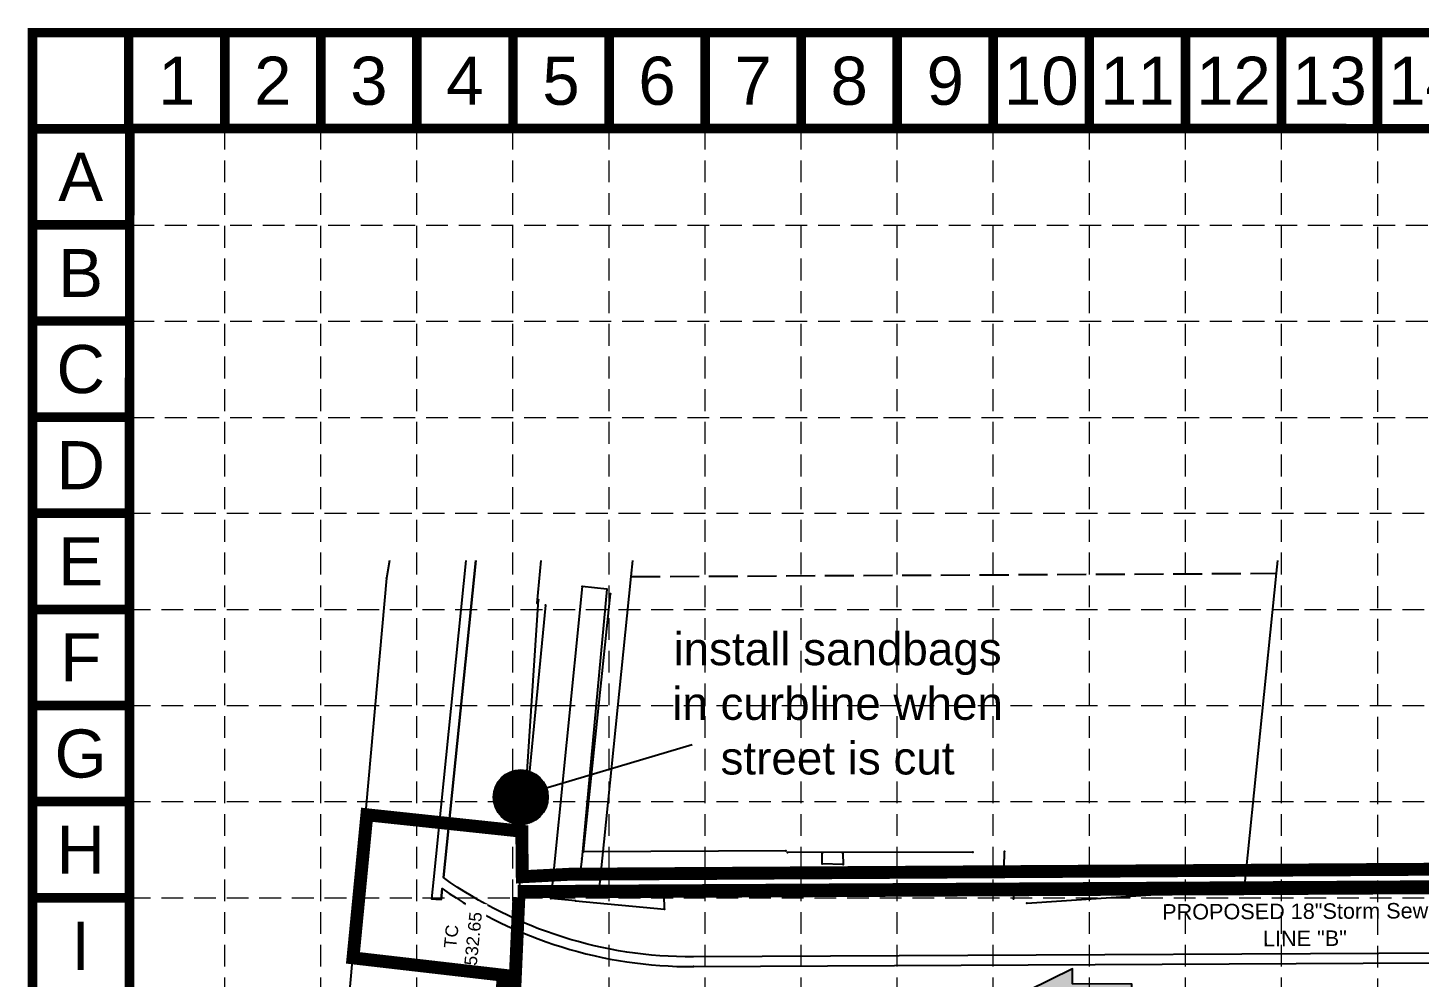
# Model space of a CAD drawing. Header units: feet. Extents: x 6046 to 7000, y 4530 to 5165.
# Drawn here: x 6045.7 to 6261.4, y 5018.3 to 5165.4 of the extents above; entities that cross this region are included whole.
import ezdxf
from ezdxf.enums import TextEntityAlignment as Align

# ---------------------------------------------------------------- set-up
doc = ezdxf.new("R2010")
doc.units = ezdxf.units.FT
doc.header["$LTSCALE"] = 30
doc.header["$MEASUREMENT"] = 0
for name, pattern in [('ASPHALT_PAVEMENT', [0.36, 0.15, 0.06, 0.15]), ('DASH', [1, 0.5, -0.5]), ('EXIST', [0.2, 0.15, -0.05]), ('HIDDEN', [0.375, 0.25, -0.125])]:
    doc.linetypes.add(name, pattern=pattern)
for name, color, linetype in [('1 FLOW ARROWS', 7, 'Continuous'), ('1 LIMITS OF DISTURBANCE', 1, 'DASH'), ('20070516_TOPO', 1, 'Continuous'), ('20070706_TOPO', 1, 'Continuous'), ('BASE', 7, 'Continuous'), ('EXISTING_PL', 1, 'Continuous'), ('GRID', 254, 'HIDDEN'), ('SILT FENCE', 200, 'Continuous'), ('STORM_SEWER', 1, 'Continuous'), ('TOPO_MAP', 1, 'Continuous')]:
    doc.layers.add(name, color=color, linetype=linetype)
doc.styles.get("Standard").update_dxf_attribs({"font": 'ARIAL.TTF'})
doc.linetypes.add('BARBWIRE_1', pattern='A,1,-0.1,["X",Standard,S=0.075,R=0,X=-0.025,Y=-0.0375],-0.1', length=1.2)

# ---------------------------------------------------------------- blocks, each defined once
blk = doc.blocks.new('arrow')
blk.add_lwpolyline([(-67.01, -25.36), (-59.33, -25.42), (-59.57, -56.14), (-51.89, -56.2), (-51.65, -25.48), (-43.97, -25.54), (-55.3, -2.41), (-67.01, -25.36)], close=True)
at = {"color": 254}
for points in [[(-43.97, -25.54), (-67.01, -25.36), (-55.3, -2.41), (-67.01, -25.36)], [(-59.57, -56.14), (-51.89, -56.2), (-59.33, -25.42), (-51.65, -25.48)]]:
    blk.add_solid(points, dxfattribs=at)

msp = doc.modelspace()

# ---------------------------------------------------------------- hatches: boundary and pattern name
h = msp.add_hatch()
h.set_pattern_fill('ANSI31', color=3, style=0)
h.set_pattern_definition([(45, (-390.40097, 452.42856), (-0.0883883476, 0.0883883476), [])])
edge = h.paths.add_edge_path()
edge.add_arc((6122.14, 5046.23), 4.21, 0, 360)

# ---------------------------------------------------------------- linework, layer by layer
at = {"color": 7}
msp.add_line((6148.71, 5054.32), (6124.36, 5047.11), dxfattribs=at)
at = {"color": 3}
msp.add_circle((6122.14, 5046.23), 4.21, dxfattribs=at)
at = {"layer": '20070516_TOPO', "color": 7, "linetype": 'Continuous'}
for p, q in [((6101.34, 5080.18), (6095.01, 5009.72)), ((6120.66, 5012.96), (6124.88, 5076.82))]:
    msp.add_line(p, q, dxfattribs=at)
for p in [(6101.34, 5080.18), (6124.88, 5076.82)]:
    msp.add_point(p, dxfattribs=at)
at = {"layer": '20070706_TOPO', "color": 7, "linetype": 'ASPHALT_PAVEMENT'}
for p, q in [((6101.82, 5082.88), (6101.34, 5080.18)), ((6124.68, 5076.26), (6125.32, 5082.88))]:
    msp.add_line(p, q, dxfattribs=at)
at = {"layer": '20070706_TOPO', "color": 7, "linetype": 'Continuous'}
for p, q in [((6131.68, 5078.87), (6126.79, 5030.51)), ((6135.5, 5078.43), (6131.59, 5036.69)), ((6135.5, 5078.43), (6131.68, 5078.87)), ((6125.99, 5075.98), (6122.48, 5039.56)), ((6131.59, 5036.69), (6131.41, 5034.99)), ((6192.23, 5037.69), (6163.47, 5037.64)), ((6168.89, 5035.88), (6168.85, 5037.51)), ((6172.08, 5037.5), (6172.1, 5035.81)), ((6197.06, 5035.36), (6197.14, 5037.79)), ((6131.41, 5034.99), (6197.06, 5035.36)), ((6172.1, 5035.81), (6168.89, 5035.88)), ((6144.35, 5031.1), (6198.54, 5032.51)), ((6198.54, 5032.51), (6198.51, 5030.46)), ((6130.64, 5030.16), (6126.79, 5030.51)), ((6130.64, 5030.16), (6144.44, 5028.87)), ((6144.44, 5028.87), (6144.35, 5031.1))]:
    msp.add_line(p, q, dxfattribs=at)
at = {"layer": '20070706_TOPO', "color": 7, "linetype": 'BARBWIRE_1'}
for p, q in [((6131.86, 5037.78), (6136.05, 5077.75)), ((6163.22, 5037.94), (6131.86, 5037.78)), ((6200.58, 5029.8), (6235.15, 5032.15))]:
    msp.add_line(p, q, dxfattribs=at)
at = {"layer": '20070706_TOPO', "color": 7, "linetype": 'Continuous'}
for p in [(6131.68, 5078.87), (6135.5, 5078.43), (6136.05, 5077.75), (6124.68, 5076.26), (6125.99, 5075.98), (6122.48, 5039.56), (6131.59, 5036.69), (6131.86, 5037.78), (6163.22, 5037.94), (6163.47, 5037.64), (6168.85, 5037.51), (6172.08, 5037.5), (6192.23, 5037.69), (6197.14, 5037.79), (6131.41, 5034.99), (6168.89, 5035.88), (6172.1, 5035.81), (6197.06, 5035.36), (6198.54, 5032.51), (6235.15, 5032.15), (6235.16, 5032.15), (6126.79, 5030.51), (6130.64, 5030.16), (6144.35, 5031.1), (6198.51, 5030.46), (6200.58, 5029.8), (6144.44, 5028.87)]:
    msp.add_point(p, dxfattribs=at)
at = {"layer": 'BASE', "const_width": 1.49}
for points in [[(6061.37, 5149.78), (6061.37, 5164.67)], [(6076.26, 5149.78), (6076.26, 5164.67)], [(6091.15, 5149.78), (6091.15, 5164.67)], [(6106.04, 5149.78), (6106.04, 5164.67)], [(6120.94, 5149.78), (6120.94, 5164.67)], [(6135.83, 5149.78), (6135.83, 5164.67)], [(6150.72, 5149.78), (6150.72, 5164.67)], [(6165.61, 5149.78), (6165.61, 5164.67)], [(6180.5, 5149.78), (6180.5, 5164.67)], [(6195.39, 5149.78), (6195.39, 5164.67)], [(6210.28, 5149.78), (6210.28, 5164.67)], [(6225.17, 5149.78), (6225.17, 5164.67)], [(6240.07, 5149.78), (6240.07, 5164.67)], [(6254.96, 5149.78), (6254.96, 5164.67)], [(6061.37, 5149.78), (6046.48, 5149.78)], [(6061.37, 5134.89), (6046.48, 5134.89)], [(6061.37, 5120), (6046.48, 5120)], [(6061.37, 5105.1), (6046.48, 5105.1)], [(6061.37, 5090.21), (6046.48, 5090.21)], [(6061.37, 5075.32), (6046.48, 5075.32)], [(6061.37, 5060.43), (6046.48, 5060.43)], [(6061.37, 5045.54), (6046.48, 5045.54)], [(6061.37, 5030.65), (6046.48, 5030.65)]]:
    msp.add_lwpolyline(points, dxfattribs=at)
at = {"layer": 'EXISTING_PL', "color": 7, "linetype": 'Continuous', "flags": 128}
for points in [[(6139.28, 5080.4), (6139.54, 5082.88)], [(6239.28, 5080.91), (6239.48, 5082.88)], [(6134.21, 5030.66), (6139.28, 5080.4)], [(6234.21, 5031.16), (6239.28, 5080.91)], [(6284.2, 5031.42), (6234.21, 5031.16), (6134.21, 5030.66)]]:
    msp.add_lwpolyline(points, dxfattribs=at)
at = {"layer": 'EXISTING_PL', "color": 7, "linetype": 'EXIST', "flags": 128}
msp.add_lwpolyline([(6139.28, 5080.4), (6239.28, 5080.91)], dxfattribs=at)
at = {"layer": 'GRID', "color": 252, "linetype": 'HIDDEN', "lineweight": 0, "ltscale": 0.45}
for p, q in [((6076.21, 5149.92), (6076.21, 4628.52)), ((6091.1, 5149.92), (6091.1, 4628.52)), ((6105.99, 5149.92), (6105.99, 4628.52)), ((6120.89, 5149.92), (6120.89, 4628.52)), ((6135.78, 5149.92), (6135.78, 4628.52)), ((6150.67, 5149.92), (6150.67, 4628.52)), ((6165.56, 5149.92), (6165.56, 4628.52)), ((6180.45, 5149.92), (6180.45, 4628.52)), ((6195.34, 5149.92), (6195.34, 4628.52)), ((6210.23, 5149.92), (6210.23, 4628.52)), ((6225.12, 5149.92), (6225.12, 4628.52)), ((6240.02, 5149.92), (6240.02, 4628.52)), ((6254.96, 5149.78), (6254.96, 4628.52)), ((6061.92, 5134.84), (6985.18, 5134.84)), ((6061.92, 5119.95), (6985.18, 5119.95)), ((6061.92, 5105.06), (6985.18, 5105.06)), ((6061.37, 5090.21), (6984.63, 5090.21)), ((6061.37, 5075.32), (6984.63, 5075.32)), ((6061.37, 5060.43), (6984.63, 5060.43)), ((6061.37, 5045.54), (6984.63, 5045.54)), ((6061.37, 5030.65), (6984.63, 5030.65))]:
    msp.add_line(p, q, dxfattribs=at)
at = {"layer": 'SILT FENCE', "const_width": 2, "flags": 128}
msp.add_lwpolyline([(6121.68, 5031.6), (6938.6, 5035.89)], dxfattribs=at)
at = {"layer": 'STORM_SEWER', "color": 5, "linetype": 'Continuous', "flags": 128}
msp.add_lwpolyline([(6113.65, 5082.88), (6108.61, 5033.49), (6108.31, 5030.5), (6109.8, 5030.35), (6109.97, 5032.06), (6109.97, 5032.06, 0.154022), (6148.92, 5019.98), (6148.92, 5019.98), (6294.21, 5020.72), (6299.6, 5011.49), (6301.33, 5011.5), (6295.94, 5020.73), (6297.71, 5020.73), (6297.7, 5022.23), (6148.91, 5021.48, -0.157234), (6110.15, 5033.77), (6110.15, 5033.77), (6115.16, 5082.88)], format="xyb", dxfattribs=at)
for points in [[(6115.16, 5082.88), (6110.15, 5033.77)], [(6109.97, 5032.06), (6109.8, 5030.35)]]:
    msp.add_lwpolyline(points, dxfattribs=at)
at = {"layer": 'STORM_SEWER', "color": 5, "linetype": 'Continuous'}
for p in [(6109.05, 5030.43), (6148.92, 5019.98)]:
    msp.add_point(p, dxfattribs=at)

# ---------------------------------------------------------------- block references
at = {"layer": '1 FLOW ARROWS', "xscale": 0.2999999999999545, "yscale": 0.2999999999999545, "zscale": 0.3, "rotation": 90}
msp.add_blockref('arrow', (6200.03, 5032.82), dxfattribs=at)

# ---------------------------------------------------------------- texts
at = {"color": 3, "insert": (6171.25, 5071.75), "char_height": 5.0778, "width": 52.8925, "attachment_point": 2}
msp.add_mtext('{\\C7;install sandbags in curbline when street is cut}', dxfattribs=at)
at = {"layer": 'BASE'}
for s, height, p in [('1', 7.45, (6068.82, 5157.22)), ('2', 7.45, (6083.71, 5157.22)), ('3', 7.45, (6098.6, 5157.22)), ('4', 7.45, (6113.49, 5157.22)), ('5', 7.45, (6128.38, 5157.22)), ('6', 7.45, (6143.27, 5157.22)), ('7', 7.45, (6158.16, 5157.22)), ('8', 7.45, (6173.06, 5157.22)), ('9', 7.45, (6187.95, 5157.22)), ('10', 7.446, (6202.84, 5157.22)), ('11', 7.446, (6217.73, 5157.22)), ('12', 7.446, (6232.62, 5157.22)), ('13', 7.446, (6247.51, 5157.22)), ('14', 7.446, (6262.4, 5157.22)), ('A', 7.45, (6053.93, 5142.33)), ('B', 7.45, (6053.93, 5127.44)), ('C', 7.45, (6053.93, 5112.55)), ('D', 7.45, (6053.93, 5097.66)), ('E', 7.45, (6053.93, 5082.77)), ('F', 7.45, (6053.93, 5067.88)), ('G', 7.45, (6053.93, 5052.99)), ('H', 7.45, (6053.93, 5038.09)), ('I', 7.45, (6053.93, 5023.2))]:
    msp.add_text(s, height=height, dxfattribs=at).set_placement(p, align=Align.MIDDLE_CENTER)
at = {"layer": 'STORM_SEWER', "color": 5, "linetype": 'Continuous'}
for s, p in [('PROPOSED 18"Storm Sewer', (6243.69, 5027.36)), ('LINE "B"', (6243.71, 5023.16))]:
    msp.add_text(s, height=2.4, rotation=0.2892, dxfattribs=at).set_placement(p, align=Align.CENTER)

# ---------------------------------------------------------------- next in the draw order: wipeouts: each hides what was drawn before it
msp.add_wipeout([(6115.85, 5018.66), (6116.96, 5029.62), (6113.66, 5029.96), (6112.55, 5018.99)]).dxf.layer = 'TOPO_MAP'

# ---------------------------------------------------------------- next in the draw order: texts
at = {"layer": 'TOPO_MAP', "color": 35, "linetype": 'Continuous'}
msp.add_text('532.65', height=1.95, rotation=84.2083, dxfattribs=at).set_placement((6113.79, 5024.4), align=Align.TOP_CENTER)

# ---------------------------------------------------------------- next in the draw order: wipeouts: each hides what was drawn before it
msp.add_wipeout([(6112.79, 5022.28), (6113.23, 5026.69), (6109.93, 5027.02), (6109.49, 5022.61)]).dxf.layer = 'TOPO_MAP'

# ---------------------------------------------------------------- next in the draw order: linework, layer by layer
at = {"layer": '1 LIMITS OF DISTURBANCE', "ltscale": 0.4, "const_width": 2, "flags": 128}
msp.add_lwpolyline([(6101.17, 4826.86), (6119.47, 5018.64), (6096.14, 5021.33), (6098.29, 5043.5), (6122.31, 5040.95), (6122.38, 5033.9), (6129.8, 5034.29), (6283.72, 5035.18), (6725.26, 5037.68), (6917.8, 5038.14), (6937.03, 5038.21), (6946.05, 5044.1), (6948.99, 5043.94), (6944.62, 5007.27), (6924.92, 4866.5), (6920.13, 4822.96), (6913.67, 4809.28), (6897.42, 4801.38), (6112.12, 4798.15), (6103.9, 4802.97), (6099.86, 4811.49)], close=True, dxfattribs=at)
at = {"layer": 'BASE', "const_width": 1.49}
for points in [[(6046.48, 4569.02), (6999.52, 4569.02), (6999.52, 5164.67), (6046.48, 5164.67)], [(6061.34, 4583.91), (6984.67, 4583.88), (6984.65, 5149.79), (6061.53, 5149.8)]]:
    msp.add_lwpolyline(points, close=True, dxfattribs=at)
at = {"layer": 'SILT FENCE', "const_width": 2, "flags": 128}
msp.add_lwpolyline([(6121.85, 5030.72), (6121.11, 5014.1), (6102.85, 4815.96, 0.48185), (6117.13, 4800.49), (6896.6, 4805.3, 0.347065), (6918.53, 4828.84), (6946.21, 5041.44)], format="xyb", dxfattribs=at)

# ---------------------------------------------------------------- next in the draw order: texts
at = {"layer": 'TOPO_MAP', "color": 35, "linetype": 'Continuous'}
msp.add_text('TC', height=1.95, rotation=84.2083, dxfattribs=at).set_placement((6110.39, 5024.75), align=Align.TOP_CENTER)

doc.saveas('drawing.dxf')
